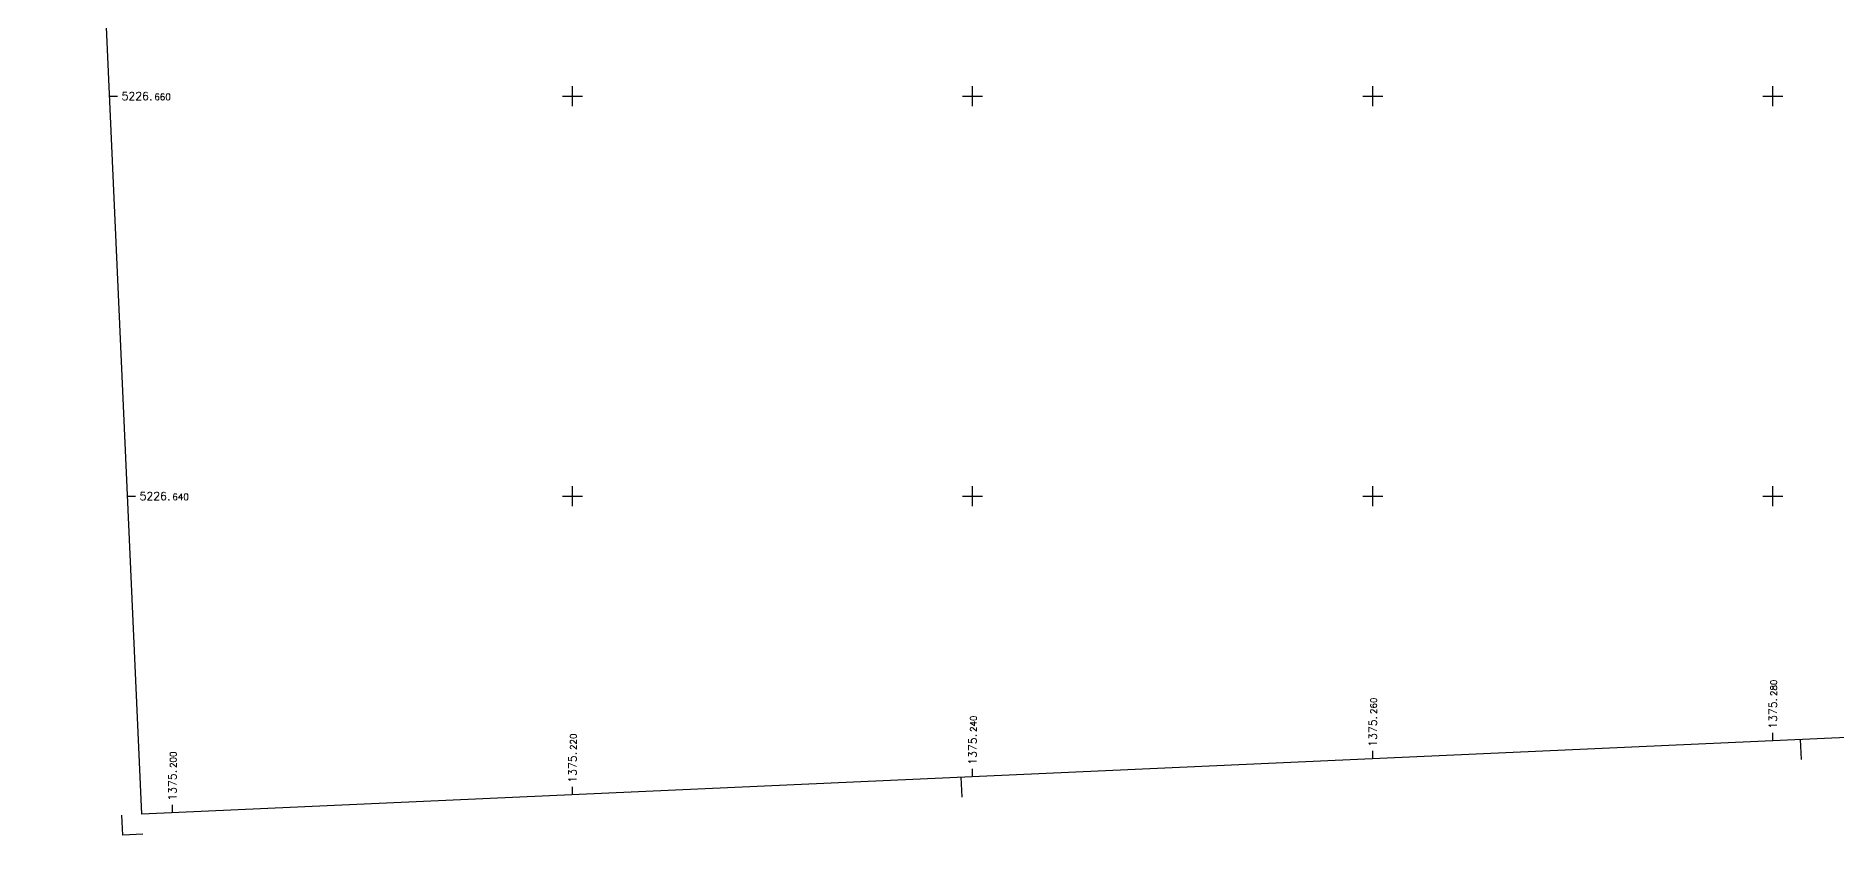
# Model space of a CAD drawing. Header units: metres. Extents: x 1373359 to 1376054, y 5226623 to 5228666.
# Drawn here: x 1375193.2 to 1375283.2, y 5226623.1 to 5226663 of the extents above; entities that cross this region are included whole.
import ezdxf

# ---------------------------------------------------------------- set-up
doc = ezdxf.new("R2010")
doc.units = ezdxf.units.M
doc.header["$LTSCALE"] = 2
for name, color, linetype in [('MEP_F_CADRE', 7, 'Continuous'), ('MEP_F_CARRO', 7, 'Continuous'), ('MEP_F_TEXCARRO', 7, 'Continuous')]:
    doc.layers.add(name, color=color, linetype=linetype)
doc.styles.get("Standard").update_dxf_attribs({"font": 'romans.shx'})

msp = doc.modelspace()

# ---------------------------------------------------------------- linework, layer by layer
at = {"layer": 'MEP_F_CADRE', "flags": 128}
for points in [[(1375193.192, 5226741.78), (1375276.098, 5226745.507), (1375273.475, 5226803.848), (1375440.307, 5226811.347), (1375448.219, 5226635.325), (1375198.471, 5226624.098), (1375193.182, 5226741.779)], [(1375281.433, 5226626.826), (1375281.388, 5226627.825)], [(1375239.475, 5226624.94), (1375239.43, 5226625.939)], [(1375198.516, 5226623.099), (1375197.517, 5226623.054), (1375197.472, 5226624.053)]]:
    msp.add_lwpolyline(points, dxfattribs=at)
at = {"layer": 'MEP_F_CARRO'}
for p, q in [((1375219.5, 5226660), (1375220.5, 5226660)), ((1375220, 5226659.5), (1375220, 5226660.5)), ((1375239.5, 5226660), (1375240.5, 5226660)), ((1375240, 5226659.5), (1375240, 5226660.5)), ((1375259.5, 5226660), (1375260.5, 5226660)), ((1375260, 5226659.5), (1375260, 5226660.5)), ((1375279.5, 5226660), (1375280.5, 5226660)), ((1375280, 5226659.5), (1375280, 5226660.5)), ((1375219.5, 5226640), (1375220.5, 5226640)), ((1375220, 5226639.5), (1375220, 5226640.5)), ((1375239.5, 5226640), (1375240.5, 5226640)), ((1375240, 5226639.5), (1375240, 5226640.5)), ((1375259.5, 5226640), (1375260.5, 5226640)), ((1375260, 5226639.5), (1375260, 5226640.5)), ((1375279.5, 5226640), (1375280.5, 5226640)), ((1375280, 5226639.5), (1375280, 5226640.5))]:
    msp.add_line(p, q, dxfattribs=at)
at = {"layer": 'MEP_F_TEXCARRO'}
for p, q in [((1375196.858, 5226660), (1375197.258, 5226660)), ((1375197.757, 5226640), (1375198.157, 5226640)), ((1375280, 5226627.763), (1375280, 5226628.163)), ((1375260, 5226626.864), (1375260, 5226627.264)), ((1375240, 5226625.965), (1375240, 5226626.365)), ((1375220, 5226625.066), (1375220, 5226625.466)), ((1375200, 5226624.167), (1375200, 5226624.567))]:
    msp.add_line(p, q, dxfattribs=at)

# ---------------------------------------------------------------- texts
for s, height, p in [('5226.', 0.4, (1375197.458, 5226659.8)), ('660', 0.32, (1375199.096, 5226659.8)), ('5226.', 0.4, (1375198.357, 5226639.8)), ('640', 0.32, (1375199.995, 5226639.8))]:
    msp.add_text(s, height=height, dxfattribs=at).set_placement(p)
for s, height, p in [('280', 0.32, (1375280.2, 5226630.001)), ('260', 0.32, (1375260.2, 5226629.102)), ('1375.', 0.4, (1375280.2, 5226628.363)), ('240', 0.32, (1375240.2, 5226628.203)), ('1375.', 0.4, (1375260.2, 5226627.464)), ('220', 0.32, (1375220.2, 5226627.304)), ('1375.', 0.4, (1375240.2, 5226626.565)), ('200', 0.32, (1375200.2, 5226626.405)), ('1375.', 0.4, (1375220.2, 5226625.666)), ('1375.', 0.4, (1375200.2, 5226624.767))]:
    msp.add_text(s, height=height, rotation=90, dxfattribs=at).set_placement(p)

doc.saveas('drawing.dxf')
